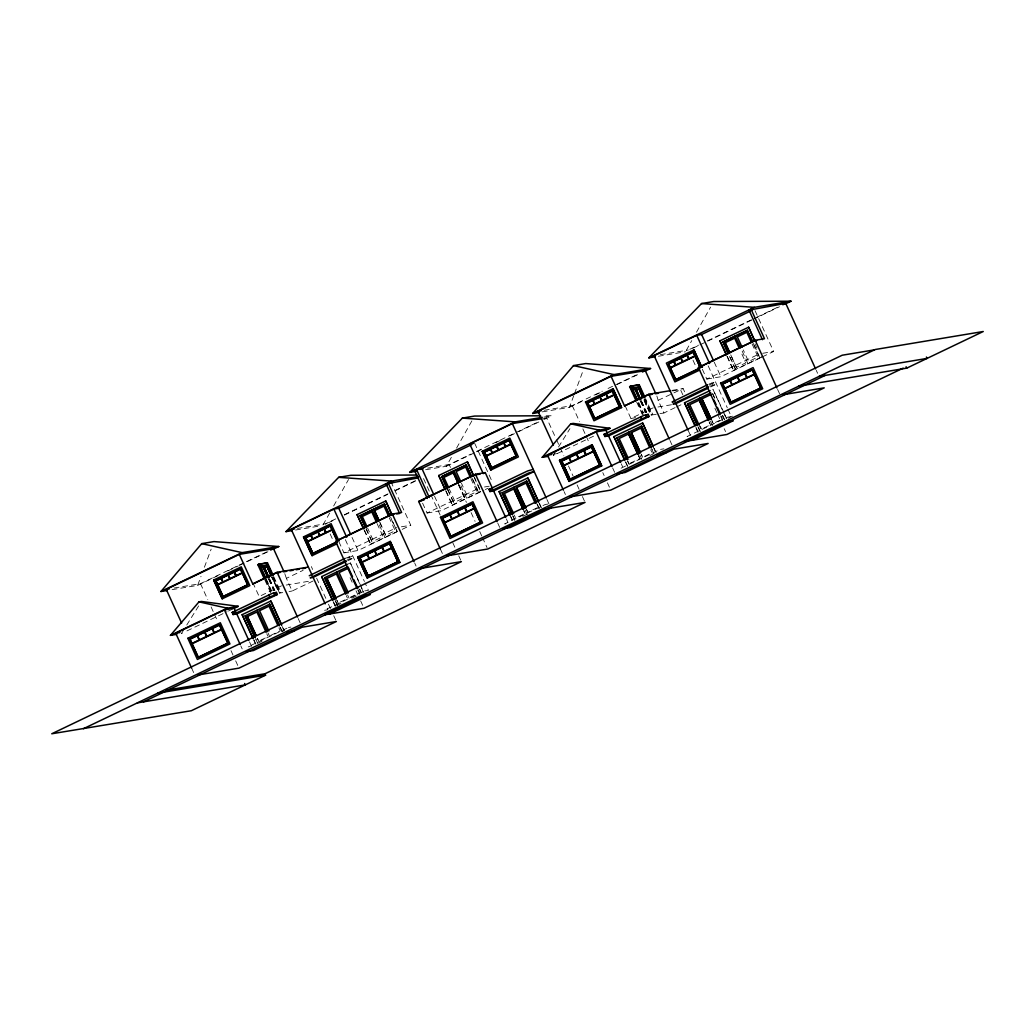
<?xml version="1.0" encoding="UTF-8"?>
<svg xmlns="http://www.w3.org/2000/svg" width="1035" height="1035" viewBox="0 0 1035 1035"><rect width="100%" height="100%" fill="white"/><g stroke="black" fill="none" stroke-linecap="round" stroke-linejoin="round"><path stroke-width="0.75" stroke-dasharray="5 3.75" d="M172.133 589.639L197.646 585.383L201.023 576.327M204.4 567.258L211.153 549.145M542.314 411.865L569.418 407.337L573.92 395.266M574.477 393.753L583.481 369.586M329.725 512.959L322.661 525.508L327.008 523.438M333.645 505.986L348.536 479.477M425.631 469.735L446.357 466.28L451.842 456.513M456.551 448.142L472.232 420.249M686.308 350.348L691.794 340.58M696.49 332.209L710.605 307.11M183.583 630.095L181.448 633.536L185.498 631.596M186.753 625.024L199.794 604.078M555.355 452.062L553.22 455.491L594.504 435.722M558.512 446.991L569.936 428.658M174.035 588.048L200.48 583.649L237.714 565.809M239.15 565.123L244.868 562.38M246.304 561.695L267.78 551.409M335.676 518.897L325.507 523.775L297.498 528.432M344.396 514.718L387.996 493.837M395.266 490.357L417.066 479.917M427.571 468.143L449.19 464.534L470.99 454.093M476.812 451.312L514.602 433.212M516.051 432.514L537.851 422.073M543.673 419.291L546.571 417.894L555.873 438.297M544.242 410.274L572.251 405.604L602.318 391.204M608.05 388.461L638.129 374.062M689.802 349.3L698.534 345.134M707.254 340.955L755.214 317.978M756.663 317.292L778.462 306.852M197.646 585.383L217.932 575.667M228.075 570.815L238.218 565.951M239.667 565.265L268.647 551.383M328.444 522.74L335.676 519.285M344.345 515.132L387.698 494.368M394.93 490.913L416.6 480.525M446.357 466.28L475.259 452.437M476.708 451.739L483.927 448.284M495.493 442.747L502.712 439.28M509.945 435.826L517.164 432.358M518.613 431.673L538.847 421.982M544.63 419.214L551.849 415.76L543.802 415.785M569.418 407.337L583.908 400.403M595.5 394.852L602.745 391.385M617.235 384.438L638.97 374.036M692.751 348.277L698.521 345.509M699.97 344.823L751.992 319.906M753.441 319.207L779.458 306.761M313.075 580.997L292.155 591.011L286.385 578.345L303.113 570.324M675.079 407.635L663.927 412.978L658.157 400.299L683.113 388.539L685.079 392.873M338.833 541.577L343.956 552.845L396.715 527.578M422.59 503.178L427.08 513.037L479.826 487.783M702.325 369.223L706.814 379.069L759.561 353.815M377.05 523.542L383.041 536.583L373.531 541.124L367.593 528.083M379.754 522.248L385.706 535.302L395.215 530.761L389.225 517.72M458.751 484.432L464.689 497.486L455.18 502.027L449.242 488.973M470.873 478.61L476.863 491.651L467.354 496.192L461.416 483.151M736.428 367.347L730.477 354.306L736.39 367.36L745.899 362.819L740.568 351.227M752.083 343.943L758.073 356.984L748.564 361.525L743.272 349.934M186.934 630.91L227.027 611.711M228.463 611.025L232.759 608.968M281.468 585.823L259.151 596.509L253.381 583.843M625.14 405.798L630.923 418.476L653.24 407.79M364.126 530.114L370.543 544.203L372.872 543.181M445.774 491.017L452.191 505.093L454.52 504.071M471.973 478.015L478.558 492.466L480.589 491.496M726.971 356.351L733.388 370.426L735.73 369.404L729.753 356.402M753.182 343.348L759.768 357.799L761.799 356.829M370.543 544.203L397.22 531.511L390.583 517.073M452.191 505.093L480.9 491.444L474.483 477.355M733.388 370.426L762.096 356.777M343.956 552.845L358.019 550.504L396.509 532.068M402.214 529.338L410.766 525.237L391.515 482.996M427.08 513.037L441.13 510.695L483.901 490.215M485.324 489.529L488.184 488.171M706.814 379.069L720.878 376.727L760.79 357.618M762.213 356.933L773.624 351.473L754.373 309.219M344.823 558.46L352.715 555.834L346.919 558.602M709.091 384.024L715.573 382.057L708.328 385.525M347.204 559.896L353.672 557.943L347.876 560.724M710.049 386.133L716.53 384.179L710.735 386.948M273.848 576.857L280.912 592.343L279.45 592.861L272.205 576.961M652.684 414.31L651.054 414.893L652.684 414.31L645.62 398.811M279.282 592.939L280.912 592.343M347.527 564.295L350.373 562.937L363.854 592.499M676.476 406.962L683.449 403.624M258.647 641.17L257.327 638.272L258.608 641.17L268.117 636.628L266.758 633.743M338.173 603.082L336.854 600.184L338.135 603.082L347.644 598.54L346.285 595.655M525.12 513.554L523.762 510.656L525.12 513.554L515.611 518.095L514.291 515.197M526.466 509.362L527.785 512.26L537.294 507.719L535.936 504.821M638.569 455.685L639.889 458.583L630.38 463.124L628.439 458.777M642.554 457.302L641.273 454.391L642.554 457.302L652.063 452.761L650.704 449.863M710.502 424.777L709.13 421.879L710.502 424.777L700.993 429.318L699.013 424.971M713.206 423.483L711.886 420.585L713.167 423.483L722.676 418.942L721.304 416.057M286.98 628.167L247.857 646.914L250.302 646.5M363.311 591.619L324.188 610.352L327.849 609.744L325.844 605.333M621.078 468.169L660.201 449.436L663.862 448.828M262.01 641.273L257.896 643.227L255.93 638.893M282.296 631.557L284.327 630.587L282.4 626.369M336.543 605.578L340.89 603.496M356.415 596.069L349.597 599.317L347.618 594.983M522.843 516.361L527.19 514.279M649.954 455.465L654.016 453.524L652.037 449.19M728.148 418.231L732.521 416.135M660.356 354.669L688.353 349.998M658.415 356.26L685.519 351.745M762.691 353.297L773.624 351.473M759.768 357.799L753.428 343.297M747.904 363.57L741.267 349.131M672.22 390.35L683.113 388.539M672.608 390.92L680.474 389.613L683.035 395.241M543.88 417.079L551.849 415.76M543.466 418.425L546.571 417.894M658.157 400.299L656.837 395.978M657.949 407.001L672.103 404.646M630.923 418.476L635.632 417.687M651.351 415.074L663.927 412.978M712.507 425.527L710.476 421.206M553.078 454.249L557.27 453.55M639.85 458.596L638.53 455.698M484.509 486.993L489.193 486.217M478.558 492.466L472.232 477.976M464.65 497.486L458.699 484.445M466.643 498.249L460.058 483.798M295.557 530.024L321.07 525.78M401.399 526.802L410.766 525.237M547.709 504.071L545.264 504.485L504.679 523.917L508.353 523.296L506.335 518.884M397.168 531.524L390.324 517.112M385.706 535.302L379.806 522.248M527.785 512.26L526.505 509.349M384.994 537.359L379.069 524.344M350.373 562.937L363.544 592.55M286.385 578.345L284.418 572.614M286.177 585.047L311.328 580.855M279.579 593.107L282.723 592.589M289.011 591.541L292.155 591.011M364.76 590.92L368.434 590.312L365.07 582.951M337.475 605.139L335.198 600.843M288.429 627.482L290.874 627.068M816.279 370.375L817.598 373.286M777.595 389.406L779.575 393.74M755.071 343.956L756.999 348.174M729.494 356.441L735.419 369.456M727.282 356.299L733.699 370.375M714.228 362.159L720.878 376.727M708.173 365.847L727.256 407.712M727.928 409.187L731.279 416.536L727.618 417.157L687.033 436.576L690.707 435.968L688.029 430.081M711.899 382.665L712.869 384.787M724.138 413.094L712.921 389.212L722.546 410.339M724.772 414.505L726.699 418.735M723.193 411.736L725.755 417.377M712.766 393.701L714.745 398.035M722.65 415.371L724.629 419.718M712.507 393.74L714.486 398.074M722.391 415.423L724.371 419.757M720.645 416.303L722.611 420.611M692.997 360.193L696.322 367.477M714.913 408.269L716.906 412.642M717.565 414.103L720.89 421.387M724.202 428.671L725.535 431.582M700.229 426.122L701.549 429.007M698.302 427.041L700.281 431.375M698.043 427.08L700.022 431.414M695.727 426.705L698.302 432.332M696.063 428.167L697.991 432.384M669.956 440.496L671.935 444.83M644.831 398.514L652.076 414.414M644.611 399.303L651.662 414.789M643.977 398.915L651.222 414.815M644.236 400.429L649.514 412.021M644.093 400.493L649.385 412.085M641.377 400.907L646.668 412.499M641.247 400.972L646.526 412.564M640.976 400.972L646.241 412.538M640.562 401.037L645.853 412.629M640.432 401.101L645.711 412.693M638.802 402.628L643.421 412.745M638.375 402.964L642.864 413.172M637.961 403.029L643.227 414.595M636.693 402.136L643.11 416.212M654.172 448.323L656.099 452.541M653.227 446.965L655.789 452.593M651.791 449.229L653.098 452.127M639.863 455.025L641.842 459.359M627.689 460.847L629.008 463.745M627.443 460.898L628.762 463.784M625.761 461.921L627.689 466.151M625.463 461.972L627.391 466.203M621.285 463.848L622.617 466.785M612.642 467.975L614.622 472.309M572.251 405.604L579.548 421.633M582.873 428.917L585.525 434.739M586.185 436.201L589.51 443.485M602.784 472.62L604.117 475.531M607.441 482.815L609.421 487.187M556.532 439.746L563.829 455.775M568.487 465.97L573.131 476.165M577.116 484.91L579.108 489.283M582.42 496.567L584.413 500.94M564.088 491.599L565.421 494.51M546.92 499.452L548.925 503.864M539.403 503.282L541.331 507.512M539.106 503.333L541.02 507.564M537.281 504.149L539.248 508.483M537.023 504.2L539.002 508.534M525.107 509.983L527.074 514.317M512.933 515.805L514.913 520.152M512.674 515.857L514.654 520.191M511.005 516.879L512.286 519.699M510.061 515.534L512.623 521.161M474.625 443.187L492.557 482.53M497.719 523.063L499.685 527.371M474.172 477.407L479.955 490.085M449.19 464.534L450.523 467.445M458.492 484.936L466.449 502.415M471.106 512.61L475.078 521.355M479.735 531.55L481.728 535.923M482.388 537.372L487.032 547.567M447.883 489.633L454.468 504.084M447.637 489.671L454.223 504.123M446.072 490.965L452.489 505.041M434.493 496.127L441.13 510.695M423.548 478.597L430.185 493.165M430.845 494.614L440.147 515.016M452.761 542.689L455.413 548.511M458.738 555.795L460.717 560.168M440.392 549.132L442.372 553.466M414.75 563.182L416.057 566.067M366.235 528.73L372.82 543.181M365.976 528.769L372.574 543.22M364.423 530.062L370.84 544.151M352.042 537.398L358.019 550.504M345.328 539.61L364.411 581.489M349.054 556.442L350.011 558.551M359.792 589.148L361.111 592.033M359.546 589.187L360.853 592.085M358.459 589.821L359.818 592.719L350.309 597.26L348.989 594.362M357.799 590.066L359.766 594.375M330.152 533.969L333.464 541.253M350.063 577.672L353.388 584.956M356.04 590.778L358.032 595.151M360.685 600.986L362.677 605.346M335.443 600.805L337.423 605.139M333.516 601.878L335.443 606.109M333.218 601.93L335.146 606.161M311.341 566.585L312.648 569.47M316.606 578.138L325.831 598.372M328.457 604.155L330.437 608.489M333.736 615.721L335.702 620.056M298.183 618.529L300.163 622.863M273.059 576.547L280.304 592.447M272.839 577.349L279.89 592.835M271.804 577.025L277.742 590.066L271.662 577.09M269.605 578.94L274.896 590.545M269.475 579.005L274.754 590.61M269.204 579.018L274.469 590.571M268.789 579.082L274.081 590.674M268.66 579.147L273.939 590.739M266.383 579.225L271.649 590.778M271.222 591.153L265.943 579.561L271.092 591.218M265.529 579.626L270.808 591.192M264.921 580.182L271.338 594.258M282.089 626.421L284.017 630.638M280.265 627.236L282.244 631.57M280.019 627.275L281.986 631.609M278.933 627.909L280.291 630.807L270.821 635.335L269.462 632.437M268.091 633.058L269.411 635.956M255.671 638.931L257.65 643.265M254.002 639.966L255.917 644.184M253.691 640.018L254.972 642.838M249.513 641.881L251.518 646.293M240.87 646.021L242.19 648.906M200.48 583.649L207.776 599.666M211.101 606.95L213.753 612.785M214.426 614.234L217.738 621.517M231.012 650.653L233.004 655.026M235.669 660.847L238.322 666.682M191.656 668.183L193.649 672.556"/><path stroke-width="1.5" d="M309.258 575.745L344.823 558.46M167.347 590.429L160.968 591.49L201.734 543.634L213.96 541.59L278.79 546.519L272.994 549.3M176.726 634.326L170.439 635.374L198.979 601.865L201.424 601.451L238.257 606.329L234.195 608.282L224.414 609.9L175.73 633.226L191.656 668.183M539.119 412.396L532.74 413.457L573.506 365.588L585.732 363.557L650.562 368.486L644.766 371.254M548.498 456.28L542.211 457.328L570.751 423.82L573.196 423.418L610.016 428.296L605.967 430.237L596.186 431.867L547.489 455.18L563.428 490.15M292.375 530.554L285.996 531.628L338.665 477.329L350.891 475.298L416.898 475.039M416.057 471.326L409.679 472.387L462.36 418.101L474.586 416.057L540.58 415.798M655.22 356.79L648.841 357.851L701.523 303.565L713.736 301.521L791.012 301.224L785.229 303.992M160.968 591.49L242.125 552.638L278.79 546.519M285.996 531.628L391.489 481.094L418.593 476.579M409.679 472.387L515.184 421.866L542.288 417.351M532.74 413.457L613.897 374.592L650.562 368.486M648.841 357.851L754.347 307.33L791.012 301.224M418.243 477.911L386.133 483.888L399.613 513.463L396.715 513.942M181.63 623.083L166.247 589.355L239.292 554.372L273.512 548.666L283.784 571.204M312.143 575.266L291.275 529.48L333.878 509.078L338.768 508.263L387.232 485.04M492.026 487.472L485.247 472.607L483.216 473.577L469.748 444.002L512.351 423.6L541.9 418.683M553.402 445.05L538.019 411.309L611.051 376.326L645.284 370.621L655.556 393.158M750.09 311.276L701.614 334.486L696.736 335.301L654.12 355.704L674.988 401.489L672.103 401.968L707.681 384.697M762.459 339.7L748.991 310.125L785.733 303.371L815.606 368.913M391.515 482.996L393.546 482.025M471.779 444.558L419.861 469.424L422.94 468.907M270.652 550.038L273.512 548.666M642.424 372.005L645.284 370.621M782.822 304.756L785.733 303.371M213.676 580.027L241.271 566.844L249.823 585.616L222.227 598.799L213.676 580.027L222.227 598.799M336.763 543.867L312.052 555.666L303.501 536.893L331.096 523.71L338.988 541.033M482.232 451.299L509.828 438.115L518.38 456.888L490.784 470.071L482.232 451.299L490.888 470.058M585.448 401.994L613.043 388.798L621.595 407.57L593.999 420.753L585.551 401.968M699.608 370.09L674.911 381.889L666.359 363.117L693.955 349.934L701.846 367.257M215.668 580.79L240.534 568.901L247.805 584.853L222.939 596.742L215.668 580.79L223.017 596.729M337.552 541.732L312.764 553.609L305.493 537.657L330.359 525.767L337.022 540.386M484.225 452.062L509.091 440.173L516.361 456.125L491.496 468.014L484.225 452.062L491.496 468.014M587.44 402.744L612.306 390.868L619.577 406.82L594.711 418.696L587.518 402.731M699.88 366.623L693.217 351.991L668.351 363.88L675.7 379.819L699.026 368.641M220.998 578.487L215.992 580.868L217.673 584.503L222.654 582.123L220.985 578.487M234.272 572.122L228.386 574.942L230.068 578.565L235.928 575.758L234.272 572.122L235.902 575.77M324.097 528.988L318.211 531.796L319.893 535.431L325.753 532.624L324.097 528.988L325.727 532.624M490.422 449.332L484.548 452.14L486.217 455.775M496.619 446.37L490.745 449.177L492.414 452.812L498.275 450.005L496.619 446.37L498.262 450.005M509.013 440.431L504.006 442.825L505.688 446.46L510.669 444.067L509 440.431M612.241 391.114L606.355 393.921L608.037 397.556L613.897 394.749M674.005 361.409L680.745 358.188L682.401 361.823L675.661 365.045L674.005 361.409L675.674 365.045M693.139 352.249L687.266 355.057L688.935 358.692L694.795 355.885M363.479 528.704L357.062 514.628L385.77 500.966L392.187 515.055M445.128 489.607L438.711 475.518L467.419 461.869L473.836 475.958M726.337 354.94L719.92 340.851L748.628 327.202L755.045 341.278M264.274 578.772L257.857 564.683L258.879 564.204L267.431 562.781L273.214 575.447M365.329 527.332L360.051 515.766L384.399 504.11L389.923 515.624M447.637 489.671L441.699 476.669L466.306 464.961L471.572 476.527M636.046 400.726L629.629 386.65L630.651 386.159L639.203 384.735L644.986 397.414M728.174 353.556L722.909 341.99L747.257 330.333L752.781 341.861M360.051 515.766L384.658 504.071M441.699 476.669L466.306 464.961M722.909 341.99L747.503 330.294M486.204 455.775L492.078 452.968L490.409 449.332M486.359 456.137L510.837 444.416L516.129 456.034L491.651 467.742L486.385 456.125M694.964 356.234L670.486 367.955L675.803 379.56L698.806 368.538M614.053 395.111L589.588 406.82L594.892 418.425M366.972 526.621L362.302 516.478L371.811 511.937L376.429 522.093M374.515 510.643L379.146 520.799L374.476 510.656L383.985 506.115L388.604 516.258M458.091 482.983L453.421 472.853L443.95 477.381L448.621 487.524M460.795 481.689L456.125 471.546L465.634 467.018L470.252 477.161M725.199 342.701L729.817 352.857L725.16 342.714L734.669 338.173L739.288 348.316M741.991 347.023L737.334 336.88L746.843 332.339L751.462 342.494M267.431 562.781L257.857 564.683M639.203 384.735L629.629 386.65M264.119 565.602L263.278 566.003L268.544 577.569M635.891 387.556L635.037 387.97L640.316 399.523M260.652 567.956L263.511 567.478L268.13 577.634M260.833 566.417L267.78 564.994L272.399 575.111M635.982 398.695L631.376 388.578L639.552 386.948L644.171 397.065M263.369 567.542L268 577.698M639.902 399.588L635.283 389.445L639.772 399.652M268.815 577.556L264.326 567.348L268.945 577.491M640.587 399.523L636.098 389.302L640.717 399.458M271.144 575.563L267.172 566.87L271.002 575.628M642.903 397.531L638.944 388.824L642.774 397.595M388.151 482.918L401.632 512.493L392.356 514.046L335.547 541.24L357.14 588.63M440.392 549.132L418.658 501.445L475.466 474.237L485.247 472.607M719.998 414.867L698.405 367.477L755.201 340.269L764.49 338.73L751.009 309.154M338.186 540.166L390.932 514.913L393.83 514.434M701.044 366.403L753.79 341.136L756.676 340.657M337.397 541.628L312.932 553.337L307.641 541.719L332.106 530.011L336.737 540.166M594.879 418.425L619.344 406.716M239.292 554.372L252.76 583.947L277.108 572.29L308.223 567.102M611.051 376.326L624.532 405.901L648.88 394.244L670.667 390.609M170.439 635.374L227.247 608.166L238.257 606.329M542.211 457.328L599.019 430.12L610.016 428.296M232.138 612.435L272.373 593.314L276.384 592.382L277.341 594.504L236.769 613.936L233.108 614.544L232.138 612.435L235.812 611.814M489.93 491.547L528.523 473.073L534.176 471.507L493.604 490.939L489.93 491.547L488.973 489.439L527.565 470.964L533.206 469.385M603.91 434.389L644.145 415.268L648.156 414.349L649.113 416.458L608.541 435.89L604.88 436.498L603.91 434.389L607.584 433.781M273.486 593.779L276.384 592.382M645.258 415.734L648.156 414.349M233.108 614.544L270.821 596.496L277.341 594.504M345.793 560.582L310.189 577.853L313.1 577.375L346.427 561.41M604.88 436.498L642.593 418.45L649.113 416.458M708.639 386.805L673.022 404.051L675.958 403.598L707.837 388.332M187.762 638.323L220.326 622.76L229.951 643.886L197.387 659.45L187.865 638.31M357.67 556.959L390.234 541.396L399.859 562.523L367.296 578.086L357.67 556.959L367.296 578.086M440.392 517.345L472.956 501.781L482.582 522.908L450.018 538.472L440.496 517.332M559.534 460.277L592.098 444.727L601.723 465.841L569.159 481.404L559.534 460.277L569.159 481.404M720.515 383.183L753.079 367.619L762.704 388.746L730.141 404.31L720.619 383.17M198.177 657.38L189.754 639.087L219.511 624.829L227.933 643.123L198.177 657.38L227.933 643.123M359.74 557.71L368.085 576.016L359.662 557.723L389.496 543.453L397.841 561.759L368.085 576.016L397.841 561.759L389.496 543.453M561.526 461.041L569.949 479.334L561.526 461.041L591.36 446.784L599.705 465.09L569.949 479.334L599.705 465.09L591.36 446.784M389.419 543.711L382.303 547.114L384.244 551.332L391.346 547.929M449.824 514.783L442.708 518.186L444.649 522.403M457.263 511.225L450.147 514.628L452.088 518.846M464.702 507.655L457.586 511.057L459.527 515.288M472.141 504.097L465.025 507.499L466.966 511.717M583.843 450.6L576.728 454.003L578.668 458.22L585.771 454.818L583.843 450.6L585.758 454.831M591.283 447.029L584.167 450.432L586.108 454.663L593.21 451.26M253.045 638.608L242.138 614.674L270.847 601.012L281.753 624.959M331.937 599.11L321.665 576.586L347.23 564.347M510.061 515.534L499.142 491.586L527.85 477.937L538.769 501.872M624.817 460.562L613.91 436.628L642.619 422.979L652.891 445.503M694.783 425.346L684.523 402.809L710.075 390.57M255.011 637.482L245.127 615.812L269.734 604.104L278.945 624.338M334.538 599.407L324.654 577.724L347.902 566.675M512.014 514.408L502.143 492.725L526.737 481.029L536.622 502.712M626.783 459.449L616.899 437.766L641.506 426.071L651.377 447.741M697.383 425.631L687.512 403.948L710.76 392.899M247.417 616.524L256.007 635.361L247.378 616.524L256.887 611.983L266.137 632.282M326.905 578.449L336.194 598.735L326.905 578.449L336.414 573.908L345.664 594.193M348.588 568.073L339.079 572.614L348.368 592.9M513.89 488.908L523.102 509.207L513.89 488.908L504.381 493.449L513.671 513.735M525.806 507.913L516.556 487.614L526.065 483.073L535.315 503.372M637.909 454.236L628.62 433.95L619.15 438.491L627.779 457.328M631.363 432.656L640.613 452.942L631.324 432.656L640.833 428.115L649.424 446.965M699.22 400.144L708.47 420.43L699.272 400.131L689.763 404.672L699.052 424.958M701.937 398.837L711.226 419.136L701.937 398.837L711.433 394.296M444.636 522.416L451.752 519.001L449.811 514.783M452.075 518.846L459.191 515.443L457.25 511.225M459.514 515.288L466.63 511.885L464.689 507.655M466.953 511.717L474.069 508.314L472.128 504.097M391.502 548.291L362.069 562.38L368.188 575.758M593.378 451.609L563.946 465.698L570.052 479.076M450.807 536.402L480.55 522.145L472.141 503.851L442.385 518.108L450.73 536.415L480.55 522.145M730.93 402.24L760.686 387.996L752.264 369.702L722.508 383.946L730.852 402.253L760.686 387.996M83.395 728.718L875.222 349.507L983.25 331.51L906.751 368.137L798.722 386.146M356.609 599.161L363.854 595.694M537.1 512.726L545.962 508.909L505.39 528.342M719.467 425.385L725.263 422.616M656.798 455.529L659.696 454.132M324.731 614.428L365.303 594.996M692.635 440.198L733.207 420.766L728.317 421.581L687.576 440.664M143.464 701.859L825.128 375.407M329.777 613.962L370.349 594.53L363.013 595.759M550.853 508.094L510.281 527.527L502.945 528.743M903.193 368.124L265.012 673.759L166.286 690.203M264.921 673.772L265.555 675.182L191.32 710.735L51.75 733.776L842.205 355.225L874.51 349.843M433.833 494.678L421.879 468.454L414.466 470.317L427.3 498.482M748.991 310.125L753.027 309.452M748.628 327.202L754.735 341.33M735.083 336.168L740.607 347.682M719.92 340.851L726.001 353.478M693.955 349.934L701.743 367.283M693.217 351.991L700.41 367.955M698.405 367.477L702.584 366.778M613.043 388.798L621.595 407.57M639.552 386.948L632.217 388.177L637.495 399.73M632.294 389.975L635.283 389.445M635.956 389.367L638.944 388.824M538.019 411.309L541.137 410.791M652.179 394.322L647.457 395.111L624.532 405.901M655.323 393.805L658.467 393.274M619.499 406.833L612.228 390.881M819.008 376.429L927.037 358.421L926.39 357.023M699.686 398.126L709.816 419.757M684.523 402.809L695.093 425.294M687.512 403.948L696.982 424.143M469.748 444.002L473.409 443.394M783.379 394.671L824.235 387.853L726.855 434.493L684.07 441.622M642.619 422.979L653.227 446.965M641.506 426.071L651.131 447.793M629.073 431.944L639.203 453.576M613.91 436.628L624.48 459.113M467.419 461.869L473.538 475.997M616.899 437.766L627.042 459.411M453.873 470.834L459.398 482.349M547.489 455.18L551.681 454.481M387.478 483.668L390.169 483.216M438.711 475.518L445.438 489.555M480.162 474.082L474.056 475.104L421.297 500.371L424.195 499.879M658.661 454.236L665.79 453.045M385.77 500.966L391.877 515.107M527.85 477.937L538.459 501.923M601.723 465.841L591.994 444.739M526.737 481.029L536.363 502.751M488.973 489.439L492.634 488.818M418.658 501.445L421.75 500.927M372.225 509.932L377.749 521.459M514.304 486.903L524.447 508.534M516.556 487.614L525.845 507.9M357.062 514.628L363.79 528.652M499.142 491.586L509.725 514.072M502.143 492.725L512.273 514.369M616.756 473.888L625.218 472.477L673.901 449.164L708.134 443.459L610.753 490.098L569.897 496.903M291.275 529.48L294.38 528.963M303.501 536.893L312.156 555.64M305.493 537.657L312.842 553.596M543.517 509.311L585.073 502.389L487.692 549.029L446.835 555.834M390.234 541.396L399.859 562.523M267.78 564.994L260.445 566.21L265.723 577.776M264.184 567.413L267.172 566.87M166.247 589.355L169.365 588.824M280.407 572.368L275.685 573.157L252.76 583.947M283.551 571.85L286.695 571.32M289.839 570.803L292.983 570.272M296.126 569.755L299.27 569.224M302.414 568.707L305.558 568.176M336.828 571.889L346.958 593.534M321.665 576.586L332.882 600.468M324.654 577.724L334.797 599.356M420.521 568.435L461.39 561.63L364.01 608.269L324.887 614.777M270.847 601.012L281.455 625.011M269.734 604.104L279.359 625.826M257.301 609.977L267.431 631.622M242.138 614.674L253.355 638.556M245.127 615.812L255.27 637.444M175.73 633.226L179.909 632.527M286.889 632.282L294.018 631.091M246.317 651.714L253.446 650.523L302.142 627.21L336.362 621.505L238.981 668.131L198.125 674.949M157.631 693.165L265.555 675.182M137.344 702.881L245.269 684.898L244.622 683.488M701.523 303.565L754.347 307.33M462.36 418.101L515.184 421.866M338.665 477.329L391.489 481.094M573.506 365.588L613.897 374.592M570.751 423.82L599.019 430.12M201.734 543.634L242.125 552.638M198.979 601.865L227.247 608.166M906.104 366.739L906.751 368.137M755.201 340.269L776.936 387.957M747.257 330.333L752.523 341.899M760.453 387.892L754.347 374.515L724.927 388.604L731.033 401.981M723.167 341.951L728.433 353.517M701.614 334.486L713.568 360.71M696.736 335.301L709.57 363.466M714.046 400.105L716.026 404.452M717.346 407.35L720.024 413.146M675.958 403.598L688.029 430.081M648.88 394.244L669.296 439.047M638.711 387.349L643.317 397.466M645.659 414.763L646.629 416.872M630.651 386.159L637.068 400.247M640.587 416.82L641.545 418.942M628.62 433.95L637.87 454.249M605.967 430.237L607.04 432.591M608.541 435.89L620.612 462.373M596.186 431.867L611.983 466.539M512.351 423.6L546.247 497.99M493.604 490.939L505.662 517.422M475.466 474.237L497.059 521.627M466.048 465L471.313 476.566M480.318 522.054L474.211 508.677L444.791 522.766L450.911 536.143M453.421 472.853L458.039 482.996M441.958 476.617L447.224 488.184M416.497 469.347L429.331 497.512M392.356 514.046L414.091 561.733M384.399 504.11L389.665 515.663M360.309 515.728L365.575 527.281M338.768 508.263L350.723 534.474M333.878 509.078L346.712 537.23M348.549 568.086L352.547 576.767M353.828 579.678L357.838 588.372M313.1 577.375L325.171 603.858M277.108 572.29L297.524 617.093M266.939 565.395L271.545 575.512M273.887 592.796L274.857 594.918M258.879 564.204L265.296 578.28M263.162 573.817L265.141 578.164M262.903 573.843L264.869 578.177M268.815 594.866L269.773 596.975M277.652 624.998L269.022 606.161L259.552 610.702L268.841 630.988M234.195 608.282L235.268 610.637M236.769 613.936L248.84 640.419M224.414 609.9L240.211 644.572M227.7 643.033L221.581 629.655L192.174 643.744L198.28 657.121M228.075 575.098L221.322 578.319L222.991 581.955L229.731 578.733L228.049 575.098M240.469 569.159L234.596 571.967L236.265 575.602L242.125 572.795L240.443 569.159M310.823 535.341L305.817 537.734L307.498 541.37L312.479 538.976L310.81 535.341M317.887 531.964L311.147 535.186L312.816 538.821L319.556 535.6L317.874 531.964M330.294 526.026L324.408 528.833L326.09 532.469L331.95 529.661L330.269 526.026M503.683 442.98L496.942 446.201L498.611 449.837L505.352 446.615L503.67 442.98M592.77 400.441L587.764 402.835L589.445 406.47L594.426 404.077L592.757 400.441M599.834 397.052L593.094 400.286L594.763 403.909L601.503 400.687L599.821 397.052M606.031 394.089L600.158 396.897L601.84 400.532L607.7 397.725L606.018 394.089M673.682 361.577L668.675 363.971L670.344 367.593L675.337 365.213L673.656 361.577M686.942 355.225L681.069 358.032L682.738 361.668L688.598 358.86L686.93 355.225M242.281 573.144L217.816 584.866L223.12 596.471L247.572 584.762L242.268 573.144M197.193 635.762L190.078 639.164L192.018 643.395L199.121 639.992L197.18 635.762M204.632 632.204L197.517 635.606L199.457 639.824L206.56 636.422L204.619 632.204M212.071 628.646L204.956 632.049L206.896 636.266L213.999 632.864L212.059 628.646M219.511 625.075L212.395 628.478L214.336 632.708L221.438 629.306L219.498 625.075M367.102 554.398L359.986 557.8L361.927 562.018L369.029 558.628L367.089 554.398M374.541 550.84L367.425 554.242L369.366 558.46L376.468 555.058L374.528 550.84M381.98 547.269L374.864 550.672L376.805 554.902L383.907 551.5L381.967 547.269M568.965 457.729L561.85 461.131L563.79 465.349L570.893 461.946L568.952 457.729M576.404 454.158L569.289 457.561L571.229 461.791L578.332 458.389L576.391 454.158M729.96 380.621L722.844 384.024L724.785 388.254L731.887 384.852L729.947 380.634M737.399 377.063L730.283 380.466L732.224 384.684L739.313 381.294L737.373 377.063M744.838 373.506L737.722 376.908L739.663 381.126L746.753 377.723L744.812 373.506M752.277 369.935L745.161 373.337L747.102 377.568L754.192 374.165L752.251 369.948"/></g></svg>
